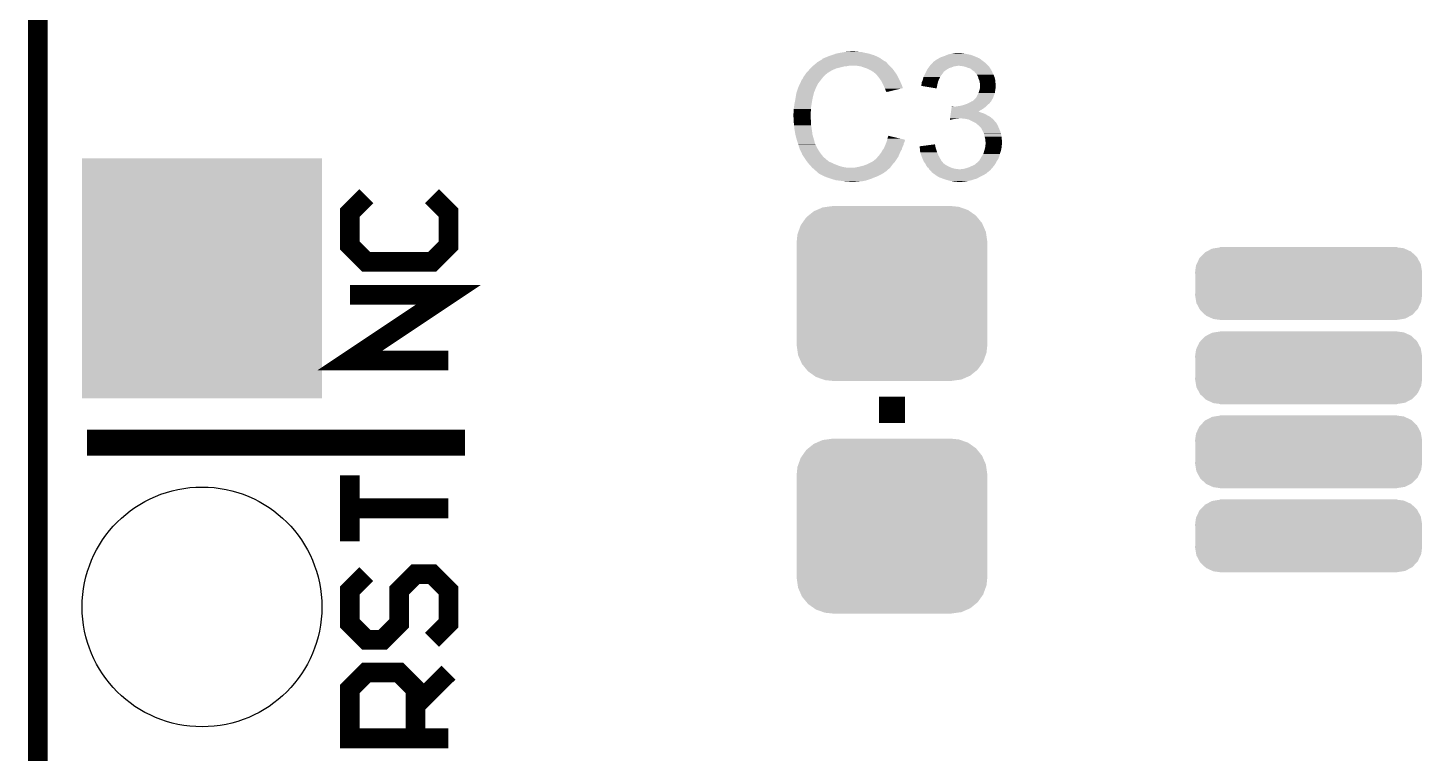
# Model space of a CAD drawing. Extents: x -1.4 to 24.2, y -3.9 to 53.4.
# Drawn here: x -1.35 to 9.43, y 14.11 to 19.72 of the extents above; entities that cross this region are included whole.
import ezdxf

# ---------------------------------------------------------------- set-up
doc = ezdxf.new("R2010")
doc.units = 0
doc.layers.get('0').update_dxf_attribs({"linetype": 'CONTINUOUS'})
for name, color, linetype in [('SPECTRAL_CLICK_V100_GKO', 9, 'CONTINUOUS'), ('SPECTRAL_CLICK_V100_GTO', 11, 'CONTINUOUS'), ('SPECTRAL_CLICK_V100_GTS', 8, 'CONTINUOUS')]:
    doc.layers.add(name, color=color, linetype=linetype)

# ---------------------------------------------------------------- blocks, each defined once
blk = doc.blocks.new('CUSTOM_63')
for points in [[(-0.836056, 0.205136), (-0.801112, 0.2417), (0.838, 0.205136), (0.799056, 0.2417)], [(-0.801112, 0.2417), (-0.789608, 0.247722), (0.799056, 0.2417), (0.792642, 0.247722)], [(-0.789608, 0.247722), (-0.745988, 0.270552), (0.792642, 0.247722), (0.7426, 0.270552)], [(-0.745988, 0.270552), (-0.726996, 0.273546), (0.7426, 0.270552), (0.736036, 0.273546)], [(-0.726996, 0.273546), (-0.68453, 0.28024), (0.736036, 0.273546), (0.68453, 0.28024)], [(-0.68453, 0.28024), (-0.68453, 0.28194), (0.68453, 0.28024), (0.68453, 0.28194)], [(-0.87757, 0.0889), (-0.870422, 0.140344), (0.87757, 0.0889), (0.868996, 0.140344)], [(-0.870422, 0.140344), (-0.865788, 0.15027), (0.868996, 0.140344), (0.86734, 0.15027)], [(-0.865788, 0.15027), (-0.844098, 0.19672), (0.86734, 0.15027), (0.842502, 0.19672)], [(-0.844098, 0.19672), (-0.836056, 0.205136), (0.842502, 0.19672), (0.838, 0.205136)], [(-0.8763, 0.066874), (-0.87757, 0.0889), (0.8763, 0.066874), (0.87757, 0.0889)], [(-0.8763, 0.066866), (-0.8763, 0.066874), (0.8763, 0.066866), (0.8763, 0.066874)], [(-0.8763, -0.066866), (-0.8763, 0.066866), (0.8763, -0.066866), (0.8763, 0.066866)], [(-0.87757, -0.0889), (-0.8763, -0.066866), (0.87757, -0.0889), (0.8763, -0.066866)], [(-0.868992, -0.140344), (-0.87757, -0.0889), (0.87042, -0.140344), (0.87757, -0.0889)], [(-0.867338, -0.15027), (-0.868992, -0.140344), (0.865784, -0.15027), (0.87042, -0.140344)], [(-0.8425, -0.196718), (-0.867338, -0.15027), (0.844096, -0.196718), (0.865784, -0.15027)], [(-0.838, -0.205136), (-0.8425, -0.196718), (0.83605, -0.205136), (0.844096, -0.196718)], [(-0.799054, -0.2417), (-0.838, -0.205136), (0.801112, -0.2417), (0.83605, -0.205136)], [(-0.79264, -0.247722), (-0.799054, -0.2417), (0.789606, -0.247722), (0.801112, -0.2417)], [(-0.742592, -0.270552), (-0.79264, -0.247722), (0.745988, -0.270552), (0.789606, -0.247722)], [(-0.736034, -0.273544), (-0.742592, -0.270552), (0.727006, -0.273544), (0.745988, -0.270552)], [(-0.68453, -0.28024), (-0.736034, -0.273544), (0.68453, -0.28024), (0.727006, -0.273544)], [(-0.68453, -0.28194), (-0.68453, -0.28024), (0.68453, -0.28194), (0.68453, -0.28024)]]:
    blk.add_solid(points)
blk = doc.blocks.new('CUSTOM_65')
for points in [[(-0.583128, 0.644948), (-0.536078, 0.665316), (0.587958, 0.644948), (0.530324, 0.665316)], [(-0.536078, 0.665316), (-0.503594, 0.669768), (0.530324, 0.665316), (0.517726, 0.669768)], [(-0.503594, 0.669768), (-0.46228, 0.67543), (0.517726, 0.669768), (0.46228, 0.67543)], [(-0.46228, 0.67543), (-0.46228, 0.67691), (0.46228, 0.67543), (0.46228, 0.67691)], [(-0.705438, 0.5281), (-0.693772, 0.544528), (0.703344, 0.5281), (0.696126, 0.544528)], [(-0.693772, 0.544528), (-0.66231, 0.588832), (0.696126, 0.544528), (0.659832, 0.588832)], [(-0.66231, 0.588832), (-0.645876, 0.602148), (0.659832, 0.588832), (0.648922, 0.602148)], [(-0.645876, 0.602148), (-0.604434, 0.635724), (0.648922, 0.602148), (0.601098, 0.635724)], [(-0.604434, 0.635724), (-0.583128, 0.644948), (0.601098, 0.635724), (0.587958, 0.644948)], [(-0.7366, 0.40259), (-0.730638, 0.458004), (0.7366, 0.40259), (0.728702, 0.458004)], [(-0.730638, 0.458004), (-0.72405, 0.476332), (0.728702, 0.458004), (0.726088, 0.476332)], [(-0.72405, 0.476332), (-0.705438, 0.5281), (0.726088, 0.476332), (0.703344, 0.5281)], [(-0.7366, 0.40132), (-0.7366, 0.40259), (0.7366, 0.40132), (0.7366, 0.40259)], [(-0.7366, -0.40132), (-0.7366, 0.40132), (0.7366, -0.40132), (0.7366, 0.40132)], [(-0.7366, -0.40259), (-0.7366, -0.40132), (0.7366, -0.40259), (0.7366, -0.40132)], [(-0.7287, -0.458004), (-0.7366, -0.40259), (0.730638, -0.458004), (0.7366, -0.40259)], [(-0.726088, -0.476332), (-0.7287, -0.458004), (0.724048, -0.476332), (0.730638, -0.458004)], [(-0.703342, -0.5281), (-0.726088, -0.476332), (0.705438, -0.5281), (0.724048, -0.476332)], [(-0.696126, -0.544528), (-0.703342, -0.5281), (0.69377, -0.544528), (0.705438, -0.5281)], [(-0.65983, -0.588832), (-0.696126, -0.544528), (0.66231, -0.588832), (0.69377, -0.544528)], [(-0.648922, -0.602148), (-0.65983, -0.588832), (0.645874, -0.602148), (0.66231, -0.588832)], [(-0.601096, -0.635724), (-0.648922, -0.602148), (0.604434, -0.635724), (0.645874, -0.602148)], [(-0.587958, -0.644948), (-0.601096, -0.635724), (0.583126, -0.644948), (0.604434, -0.635724)], [(-0.530322, -0.665316), (-0.587958, -0.644948), (0.536078, -0.665316), (0.583126, -0.644948)], [(-0.517726, -0.669768), (-0.530322, -0.665316), (0.503592, -0.669768), (0.536078, -0.665316)], [(-0.46228, -0.67543), (-0.517726, -0.669768), (0.46228, -0.67543), (0.503592, -0.669768)], [(-0.46228, -0.67691), (-0.46228, -0.67543), (0.46228, -0.67691), (0.46228, -0.67543)]]:
    blk.add_solid(points)
blk = doc.blocks.new('ROUND_24')
blk.add_circle((0, 0), 0.927)
blk = doc.blocks.new('SQUARE_30')
blk.add_solid([(0.9271, 0.9271), (0.9271, -0.9271), (-0.9271, 0.9271), (-0.9271, -0.9271)])

msp = doc.modelspace()

# ---------------------------------------------------------------- linework, layer by layer
at = {"layer": 'SPECTRAL_CLICK_V100_GKO', "const_width": 0.1524}
msp.add_lwpolyline([(-1.27, -3.81), (-1.27, 39.32682)], dxfattribs=at)
at = {"layer": 'SPECTRAL_CLICK_V100_GTO'}
for points, const_width in [([(1.27, 18.415), (1.143, 18.288), (1.143, 18.034), (1.27, 17.907), (1.778, 17.907), (1.905, 18.034), (1.905, 18.288), (1.778, 18.415)], 0.1524), ([(1.905, 17.145), (1.143, 17.145), (1.905, 17.653), (1.143, 17.653)], 0.1524), ([(5.334, 16.6624), (5.334, 16.8656)], 0.2032), ([(-0.889, 16.51), (2.032, 16.51)], 0.2032), ([(1.143, 15.748), (1.143, 16.256), (1.143, 16.002), (1.905, 16.002)], 0.1524), ([(1.27, 15.494), (1.143, 15.367), (1.143, 15.113), (1.27, 14.986), (1.397, 14.986), (1.524, 15.113), (1.524, 15.367), (1.651, 15.494), (1.778, 15.494), (1.905, 15.367), (1.905, 15.113), (1.778, 14.986)], 0.1524), ([(1.905, 14.224), (1.143, 14.224), (1.143, 14.605), (1.27, 14.732), (1.524, 14.732), (1.651, 14.605), (1.651, 14.224)], 0.1524), ([(1.651, 14.478), (1.905, 14.732)], 0.1524)]:
    msp.add_lwpolyline(points, dxfattribs=dict(at, const_width=const_width))
for points in [[(4.8641, 19.50466), (4.881882, 19.50974), (5.19684, 19.50466), (5.180586, 19.50974)], [(4.881882, 19.50974), (4.899662, 19.51736), (5.180586, 19.50974), (5.156202, 19.51736)], [(4.899662, 19.51736), (4.9403, 19.52498), (5.156202, 19.51736), (5.118098, 19.52498)], [(4.9403, 19.52498), (4.97078, 19.53006), (5.118098, 19.52498), (5.100324, 19.53006)], [(4.97078, 19.53006), (4.98602, 19.5326), (5.082542, 19.53006), (5.067302, 19.5326)], [(4.98602, 19.5326), (5.031738, 19.53514), (5.054602, 19.5326), (5.044442, 19.53514)], [(5.758682, 19.507198), (5.770882, 19.51228), (5.946142, 19.507198), (5.92074, 19.51228)], [(5.770882, 19.51228), (5.79628, 19.51736), (5.92074, 19.51228), (5.897878, 19.51736)], [(5.79628, 19.51736), (5.80898, 19.5199), (5.897878, 19.51736), (5.8801, 19.5199)], [(5.80898, 19.5199), (5.829302, 19.52244), (5.8801, 19.5199), (5.864862, 19.52244)], [(4.69646, 19.39544), (4.70408, 19.40306), (4.88569, 19.39544), (4.902198, 19.40306)], [(4.70408, 19.40306), (4.71932, 19.4183), (4.902198, 19.40306), (4.96316, 19.4183)], [(4.71932, 19.4183), (4.72186, 19.42084), (4.96316, 19.4183), (4.988562, 19.42084)], [(4.72186, 19.42084), (4.7244, 19.42338), (4.988562, 19.42084), (5.001258, 19.42338)], [(4.7244, 19.42338), (4.742408, 19.438618), (5.31622, 19.42338), (5.300982, 19.438618)], [(4.742408, 19.438618), (4.751416, 19.44624), (5.300982, 19.438618), (5.2959, 19.44624)], [(4.751416, 19.44624), (4.757422, 19.451322), (5.2959, 19.44624), (5.290818, 19.451322)], [(4.757422, 19.451322), (4.761646, 19.453858), (5.290818, 19.451322), (5.28828, 19.453858)], [(4.761646, 19.453858), (4.765876, 19.456398), (5.28828, 19.453858), (5.283204, 19.456398)], [(4.765876, 19.456398), (4.770102, 19.458934), (5.283204, 19.456398), (5.280666, 19.458934)], [(4.770102, 19.458934), (4.770112, 19.45894), (5.280666, 19.458934), (5.278124, 19.45894)], [(4.770112, 19.45894), (4.791268, 19.47164), (5.278124, 19.45894), (5.2578, 19.47164)], [(4.791268, 19.47164), (4.79552, 19.474192), (5.2578, 19.47164), (5.254228, 19.474192)], [(4.79552, 19.474192), (4.795534, 19.476726), (5.254228, 19.474192), (5.25068, 19.476726)], [(4.795534, 19.476726), (4.805682, 19.4818), (5.25068, 19.476726), (5.243574, 19.4818)], [(4.805682, 19.4818), (4.813294, 19.484338), (5.243574, 19.4818), (5.24002, 19.484338)], [(4.813294, 19.484338), (4.8133, 19.48434), (5.24002, 19.484338), (5.240018, 19.48434)], [(4.8133, 19.48434), (4.82346, 19.48942), (5.240018, 19.48434), (5.22986, 19.48942)], [(4.82346, 19.48942), (4.836158, 19.4945), (5.22986, 19.48942), (5.2197, 19.4945)], [(4.836158, 19.4945), (4.848858, 19.49958), (5.2197, 19.4945), (5.20827, 19.49958)], [(4.848858, 19.49958), (4.8641, 19.50466), (5.20827, 19.49958), (5.19684, 19.50466)], [(5.095238, 19.4183), (5.064758, 19.42338), (5.3213, 19.4183), (5.31622, 19.42338)], [(5.12318, 19.40814), (5.095238, 19.4183), (5.33146, 19.40814), (5.3213, 19.4183)], [(5.130806, 19.405598), (5.12318, 19.40814), (5.334002, 19.405598), (5.33146, 19.40814)], [(5.146038, 19.40052), (5.130806, 19.405598), (5.338066, 19.40052), (5.334002, 19.405598)], [(5.608322, 19.39798), (5.614034, 19.405598), (5.763768, 19.39798), (5.775958, 19.405598)], [(5.614034, 19.405598), (5.617844, 19.410678), (5.775958, 19.405598), (5.79374, 19.410678)], [(5.617844, 19.410678), (5.623558, 19.418298), (5.79374, 19.410678), (5.811518, 19.418298)], [(5.623558, 19.418298), (5.625464, 19.42084), (5.811518, 19.418298), (5.8293, 19.42084)], [(5.625464, 19.42084), (5.62737, 19.42338), (5.8293, 19.42084), (5.841998, 19.42338)], [(5.62737, 19.42338), (5.63118, 19.42846), (6.07822, 19.42338), (6.07314, 19.42846)], [(5.63118, 19.42846), (5.649654, 19.448778), (6.07314, 19.42846), (6.052822, 19.448778)], [(5.649654, 19.448778), (5.656586, 19.4564), (6.052822, 19.448778), (6.042152, 19.4564)], [(5.656586, 19.4564), (5.659126, 19.456406), (6.042152, 19.4564), (6.042144, 19.456406)], [(5.659126, 19.456406), (5.661664, 19.458942), (6.042144, 19.456406), (6.038594, 19.458942)], [(5.661664, 19.458942), (5.666736, 19.46148), (6.038594, 19.458942), (6.03504, 19.46148)], [(5.666736, 19.46148), (5.66674, 19.461482), (6.03504, 19.46148), (6.035038, 19.461482)], [(5.66674, 19.461482), (5.67182, 19.46656), (6.035038, 19.461482), (6.02869, 19.46656)], [(5.67182, 19.46656), (5.679442, 19.47164), (6.02869, 19.46656), (6.02234, 19.47164)], [(5.679442, 19.47164), (5.689602, 19.476722), (6.02234, 19.47164), (6.015988, 19.476722)], [(5.689602, 19.476722), (5.697214, 19.481798), (6.015988, 19.476722), (6.009642, 19.481798)], [(5.697214, 19.481798), (5.697218, 19.4818), (6.009642, 19.481798), (6.009636, 19.4818)], [(5.697218, 19.4818), (5.701444, 19.484336), (6.009636, 19.4818), (5.999498, 19.484336)], [(5.701444, 19.484336), (5.705648, 19.486858), (5.999498, 19.484336), (5.99948, 19.486858)], [(5.705648, 19.486858), (5.705686, 19.48688), (5.99948, 19.486858), (5.996944, 19.48688)], [(5.705686, 19.48688), (5.70992, 19.48942), (5.996944, 19.48688), (5.990594, 19.48942)], [(5.70992, 19.48942), (5.740398, 19.49958), (5.990594, 19.48942), (5.96519, 19.49958)], [(5.740398, 19.49958), (5.758682, 19.507198), (5.96519, 19.49958), (5.946142, 19.507198)], [(5.877558, 19.42084), (5.854698, 19.42338), (6.08076, 19.42084), (6.07822, 19.42338)], [(5.900418, 19.41576), (5.877558, 19.42084), (6.08584, 19.41576), (6.08076, 19.42084)], [(5.92074, 19.40814), (5.900418, 19.41576), (6.09092, 19.40814), (6.08584, 19.41576)], [(5.938518, 19.403062), (5.92074, 19.40814), (6.094304, 19.403062), (6.09092, 19.40814)], [(5.95122, 19.3929), (5.938518, 19.403062), (6.101078, 19.3929), (6.094304, 19.403062)], [(4.623246, 19.286218), (4.63042, 19.301464), (4.7625, 19.286218), (4.774358, 19.301464)], [(4.63042, 19.301464), (4.630426, 19.304006), (4.774358, 19.301464), (4.776334, 19.304006)], [(4.630426, 19.304006), (4.63296, 19.306544), (4.776334, 19.304006), (4.778308, 19.306544)], [(4.63296, 19.306544), (4.635504, 19.314162), (4.778308, 19.306544), (4.784234, 19.314162)], [(4.635504, 19.314162), (4.640582, 19.319244), (4.784234, 19.314162), (4.788186, 19.319244)], [(4.640582, 19.319244), (4.64566, 19.329398), (4.788186, 19.319244), (4.796084, 19.329398)], [(4.64566, 19.329398), (4.647182, 19.331938), (4.796084, 19.329398), (4.79806, 19.331938)], [(4.647182, 19.331938), (4.653278, 19.3421), (4.79806, 19.331938), (4.808222, 19.3421)], [(4.653278, 19.3421), (4.665724, 19.359878), (4.808222, 19.3421), (4.826, 19.359878)], [(4.665724, 19.359878), (4.67106, 19.3675), (4.826, 19.359878), (4.836158, 19.3675)], [(4.67106, 19.3675), (4.671062, 19.367502), (4.836158, 19.3675), (4.83616, 19.367502)], [(4.671062, 19.367502), (4.673366, 19.370038), (4.83616, 19.367502), (4.838698, 19.370038)], [(4.673366, 19.370038), (4.689532, 19.38782), (4.838698, 19.370038), (4.869182, 19.38782)], [(4.689532, 19.38782), (4.69646, 19.39544), (4.869182, 19.38782), (4.88569, 19.39544)], [(5.16128, 19.3929), (5.146038, 19.40052), (5.34416, 19.3929), (5.338066, 19.40052)], [(5.16636, 19.39036), (5.16128, 19.3929), (5.345976, 19.39036), (5.34416, 19.3929)], [(5.179062, 19.38274), (5.16636, 19.39036), (5.351418, 19.38274), (5.345976, 19.39036)], [(5.189216, 19.377662), (5.179062, 19.38274), (5.355046, 19.377662), (5.351418, 19.38274)], [(5.19176, 19.37512), (5.189216, 19.377662), (5.356862, 19.37512), (5.355046, 19.377662)], [(5.211764, 19.35734), (5.19176, 19.37512), (5.369562, 19.35734), (5.356862, 19.37512)], [(5.21462, 19.3548), (5.211764, 19.35734), (5.371014, 19.3548), (5.369562, 19.35734)], [(5.226812, 19.33956), (5.21462, 19.3548), (5.37972, 19.33956), (5.371014, 19.3548)], [(5.23494, 19.3294), (5.226812, 19.33956), (5.3848, 19.3294), (5.37972, 19.33956)], [(5.242052, 19.31924), (5.23494, 19.3294), (5.38988, 19.31924), (5.3848, 19.3294)], [(5.252718, 19.304), (5.242052, 19.31924), (5.396654, 19.304), (5.38988, 19.31924)], [(5.25653, 19.29638), (5.252718, 19.304), (5.40004, 19.29638), (5.396654, 19.304)], [(5.26542, 19.2786), (5.25653, 19.29638), (5.408932, 19.2786), (5.40004, 19.29638)], [(5.5626, 19.288762), (5.56514, 19.298922), (5.68729, 19.288762), (5.69006, 19.298922)], [(5.56514, 19.298922), (5.56895, 19.30654), (5.69006, 19.298922), (5.692138, 19.30654)], [(5.56895, 19.30654), (5.570222, 19.309082), (5.692138, 19.30654), (5.693268, 19.309082)], [(5.570222, 19.309082), (5.57576, 19.329398), (5.693268, 19.309082), (5.7023, 19.329398)], [(5.57576, 19.329398), (5.57784, 19.33702), (5.7023, 19.329398), (5.706654, 19.33702)], [(5.57784, 19.33702), (5.582918, 19.347178), (5.706654, 19.33702), (5.712458, 19.347178)], [(5.582918, 19.347178), (5.58927, 19.35988), (5.712458, 19.347178), (5.72262, 19.35988)], [(5.58927, 19.35988), (5.59435, 19.37004), (5.72262, 19.35988), (5.73024, 19.37004)], [(5.59435, 19.37004), (5.59816, 19.37766), (5.73024, 19.37004), (5.73532, 19.37766)], [(5.59816, 19.37766), (5.59943, 19.380198), (5.73532, 19.37766), (5.737858, 19.380198)], [(5.59943, 19.380198), (5.60578, 19.3929), (5.737858, 19.380198), (5.755642, 19.3929)], [(5.60578, 19.3929), (5.608322, 19.39798), (5.755642, 19.3929), (5.763768, 19.39798)], [(5.951226, 19.392896), (5.95122, 19.3929), (6.10108, 19.392896), (6.101078, 19.3929)], [(5.954614, 19.390354), (5.951226, 19.392896), (6.101084, 19.390354), (6.10108, 19.392896)], [(5.961378, 19.38528), (5.954614, 19.390354), (6.104468, 19.38528), (6.101084, 19.390354)], [(5.96392, 19.38274), (5.961378, 19.38528), (6.10616, 19.38274), (6.104468, 19.38528)], [(5.966454, 19.380206), (5.96392, 19.38274), (6.107174, 19.380206), (6.10616, 19.38274)], [(5.968992, 19.3802), (5.966454, 19.380206), (6.107176, 19.3802), (6.107174, 19.380206)], [(5.977706, 19.37004), (5.968992, 19.3802), (6.11124, 19.37004), (6.107176, 19.3802)], [(5.98424, 19.36242), (5.977706, 19.37004), (6.11505, 19.36242), (6.11124, 19.37004)], [(5.989684, 19.3548), (5.98424, 19.36242), (6.11886, 19.3548), (6.11505, 19.36242)], [(5.996938, 19.344644), (5.989684, 19.3548), (6.123214, 19.344644), (6.11886, 19.3548)], [(5.999118, 19.337018), (5.996938, 19.344644), (6.12648, 19.337018), (6.123214, 19.344644)], [(6.002018, 19.32686), (5.999118, 19.337018), (6.12902, 19.32686), (6.12648, 19.337018)], [(6.006374, 19.316698), (6.002018, 19.32686), (6.13156, 19.316698), (6.12902, 19.32686)], [(6.009638, 19.309082), (6.006374, 19.316698), (6.132322, 19.309082), (6.13156, 19.316698)], [(6.01218, 19.29384), (6.009638, 19.309082), (6.133846, 19.29384), (6.132322, 19.309082)], [(6.01269, 19.2913), (6.01218, 19.29384), (6.1341, 19.2913), (6.133846, 19.29384)], [(4.58724, 19.16684), (4.59105, 19.1897), (4.71932, 19.16684), (4.7244, 19.1897)], [(4.59105, 19.1897), (4.594436, 19.210018), (4.7244, 19.1897), (4.729478, 19.210018)], [(4.594436, 19.210018), (4.594862, 19.212562), (4.729478, 19.210018), (4.73075, 19.212562)], [(4.594862, 19.212562), (4.595706, 19.215096), (4.73075, 19.212562), (4.732018, 19.215096)], [(4.595706, 19.215096), (4.597398, 19.220174), (4.732018, 19.215096), (4.73202, 19.220174)], [(4.597398, 19.220174), (4.598244, 19.222714), (4.73202, 19.220174), (4.734554, 19.222714)], [(4.598244, 19.222714), (4.599092, 19.225256), (4.734554, 19.222714), (4.73456, 19.225256)], [(4.599092, 19.225256), (4.609252, 19.25574), (4.73456, 19.225256), (4.74726, 19.25574)], [(4.609252, 19.25574), (4.6101, 19.25828), (4.74726, 19.25574), (4.74853, 19.25828)], [(4.6101, 19.25828), (4.623246, 19.286218), (4.74853, 19.25828), (4.7625, 19.286218)], [(5.26655, 19.276058), (5.26542, 19.2786), (5.410202, 19.276058), (5.408932, 19.2786)], [(5.27558, 19.25574), (5.26655, 19.276058), (5.416276, 19.25574), (5.410202, 19.276058)], [(5.278124, 19.250654), (5.27558, 19.25574), (5.417796, 19.250654), (5.416276, 19.25574)], [(5.28066, 19.24558), (5.278124, 19.250654), (5.396634, 19.24558), (5.417796, 19.250654)], [(5.28574, 19.230344), (5.28066, 19.24558), (5.333092, 19.230344), (5.396634, 19.24558)], [(5.290814, 19.225266), (5.28574, 19.230344), (5.311914, 19.225266), (5.333092, 19.230344)], [(5.29082, 19.220208), (5.290814, 19.225266), (5.29082, 19.220208), (5.311914, 19.225266)], [(5.56006, 19.268458), (5.560062, 19.276064), (5.682822, 19.268458), (5.684094, 19.276064)], [(5.679418, 19.248124), (5.56006, 19.268458), (5.679418, 19.248124), (5.682822, 19.268458)], [(5.560062, 19.276064), (5.561328, 19.2786), (5.684094, 19.276064), (5.68452, 19.2786)], [(5.561328, 19.2786), (5.5626, 19.281144), (5.68452, 19.2786), (5.685212, 19.281144)], [(5.5626, 19.281144), (5.5626, 19.288762), (5.685212, 19.281144), (5.68729, 19.288762)], [(5.984242, 19.177004), (6.002016, 19.212556), (6.115684, 19.177004), (6.129018, 19.212556)], [(6.002016, 19.212556), (6.00456, 19.217642), (6.129018, 19.212556), (6.129744, 19.217642)], [(6.00456, 19.217642), (6.008792, 19.23034), (6.129744, 19.217642), (6.13156, 19.23034)], [(6.008792, 19.23034), (6.01218, 19.2405), (6.13156, 19.23034), (6.133252, 19.2405)], [(6.01218, 19.2405), (6.013026, 19.24558), (6.133252, 19.2405), (6.1341, 19.24558)], [(6.01472, 19.281142), (6.01269, 19.2913), (6.13523, 19.281142), (6.1341, 19.2913)], [(6.013026, 19.24558), (6.014718, 19.255738), (6.1341, 19.24558), (6.13664, 19.255738)], [(6.014718, 19.255738), (6.01472, 19.255742), (6.13664, 19.255738), (6.13664, 19.255742)], [(6.01472, 19.268438), (6.01472, 19.281142), (6.13664, 19.268438), (6.13523, 19.281142)], [(6.01472, 19.255742), (6.01472, 19.268438), (6.13664, 19.255742), (6.13664, 19.268438)], [(4.57454, 19.09064), (4.57708, 19.108422), (4.707888, 19.09064), (4.70916, 19.108422)], [(4.57454, 19.062702), (4.57454, 19.09064), (4.705894, 19.062702), (4.707888, 19.09064)], [(4.57708, 19.108422), (4.57962, 19.1262), (4.70916, 19.108422), (4.712122, 19.1262)], [(4.57962, 19.1262), (4.582, 19.1389), (4.712122, 19.1262), (4.71424, 19.1389)], [(4.582, 19.1389), (4.58724, 19.16684), (4.71424, 19.1389), (4.71932, 19.16684)], [(5.790486, 19.07032), (5.792302, 19.083022), (6.002106, 19.07032), (6.02488, 19.083022)], [(5.792302, 19.083022), (5.794118, 19.09572), (6.02488, 19.083022), (6.045198, 19.09572)], [(5.794118, 19.09572), (5.795936, 19.10842), (6.045198, 19.09572), (6.060016, 19.10842)], [(5.795936, 19.10842), (5.796298, 19.110958), (5.808984, 19.10842), (5.803904, 19.110958)], [(5.796298, 19.110958), (5.7963, 19.11096), (5.803904, 19.110958), (5.7963, 19.11096)], [(5.826762, 19.10842), (5.842, 19.11096), (6.060016, 19.10842), (6.06298, 19.11096)], [(5.842, 19.11096), (5.859778, 19.1135), (6.06298, 19.11096), (6.06552, 19.1135)], [(5.859778, 19.1135), (5.88264, 19.118582), (6.06552, 19.1135), (6.070602, 19.118582)], [(5.88264, 19.118582), (5.897876, 19.12366), (6.070602, 19.118582), (6.07568, 19.12366)], [(5.897876, 19.12366), (5.905498, 19.1262), (6.07568, 19.12366), (6.078854, 19.1262)], [(5.905498, 19.1262), (5.922638, 19.133818), (6.078854, 19.1262), (6.088378, 19.133818)], [(5.922638, 19.133818), (5.92836, 19.13636), (6.088378, 19.133818), (6.090284, 19.13636)], [(5.92836, 19.13636), (5.942074, 19.143978), (6.090284, 19.13636), (6.096, 19.143978)], [(5.942074, 19.143978), (5.951214, 19.149054), (6.096, 19.143978), (6.101074, 19.149054)], [(5.951214, 19.149054), (5.951226, 19.14906), (6.101074, 19.149054), (6.101074, 19.14906)], [(5.951226, 19.14906), (5.953766, 19.149064), (6.101074, 19.14906), (6.101074, 19.149064)], [(5.953766, 19.149064), (5.957562, 19.151596), (6.101074, 19.149064), (6.10108, 19.151596)], [(5.957562, 19.151596), (5.961382, 19.154142), (6.10108, 19.151596), (6.10267, 19.154142)], [(5.961382, 19.154142), (5.979156, 19.171918), (6.10267, 19.154142), (6.113778, 19.171918)], [(5.979156, 19.171918), (5.984242, 19.177004), (6.113778, 19.171918), (6.115684, 19.177004)], [(4.572, 19.052542), (4.57454, 19.062702), (4.705168, 19.052542), (4.705894, 19.062702)], [(4.572, 19.037302), (4.572, 19.052542), (4.70408, 19.037302), (4.705168, 19.052542)], [(4.572, 19.0373), (4.572, 19.037302), (4.704082, 19.0373), (4.70408, 19.037302)], [(4.573144, 19.014438), (4.572, 19.0373), (4.704082, 19.014438), (4.704082, 19.0373)], [(4.573526, 19.006816), (4.573144, 19.014438), (4.70662, 19.006816), (4.704082, 19.014438)], [(4.57454, 18.9865), (4.573526, 19.006816), (4.70662, 18.9865), (4.70662, 19.006816)], [(4.575304, 18.978878), (4.57454, 18.9865), (4.70662, 18.978878), (4.70662, 18.9865)], [(4.576826, 18.96364), (4.575304, 18.978878), (4.70916, 18.96364), (4.70662, 18.978878)], [(5.781044, 19.004312), (5.781766, 19.00936), (5.781044, 19.004312), (5.798818, 19.00936)], [(5.781766, 19.00936), (5.782128, 19.0119), (5.798818, 19.00936), (5.8166, 19.0119)], [(5.782128, 19.0119), (5.782492, 19.01444), (5.8166, 19.0119), (5.831838, 19.01444)], [(5.782492, 19.01444), (5.782856, 19.01698), (5.844538, 19.01444), (5.854698, 19.01698)], [(5.782856, 19.01698), (5.784308, 19.02714), (6.107612, 19.01698), (6.096, 19.02714)], [(5.784308, 19.02714), (5.787942, 19.05254), (6.096, 19.02714), (6.050282, 19.05254)], [(5.787942, 19.05254), (5.789032, 19.06016), (6.050282, 19.05254), (6.02996, 19.06016)], [(5.789032, 19.06016), (5.789758, 19.06524), (6.02996, 19.06016), (6.014722, 19.06524)], [(5.789758, 19.06524), (5.790486, 19.070318), (6.014722, 19.06524), (6.004564, 19.070318)], [(5.790486, 19.070318), (5.790486, 19.07032), (6.004564, 19.070318), (6.002106, 19.07032)], [(5.895342, 19.01444), (5.864862, 19.01698), (6.110516, 19.01444), (6.107612, 19.01698)], [(5.923278, 19.00936), (5.895342, 19.01444), (6.11632, 19.00936), (6.110516, 19.01444)], [(5.94614, 18.9992), (5.923278, 19.00936), (6.125352, 18.9992), (6.11632, 19.00936)], [(5.97154, 18.9865), (5.94614, 18.9992), (6.13664, 18.9865), (6.125352, 18.9992)], [(5.97662, 18.98396), (5.97154, 18.9865), (6.13918, 18.98396), (6.13664, 18.9865)], [(5.981696, 18.981422), (5.97662, 18.98396), (6.140872, 18.981422), (6.13918, 18.98396)], [(5.986782, 18.976338), (5.981696, 18.981422), (6.14426, 18.976338), (6.140872, 18.981422)], [(5.991858, 18.971262), (5.986782, 18.976338), (6.1468, 18.971262), (6.14426, 18.976338)], [(5.99948, 18.96618), (5.991858, 18.971262), (6.14934, 18.96618), (6.1468, 18.971262)], [(4.57962, 18.935698), (4.576826, 18.96364), (4.71346, 18.935698), (4.70916, 18.96364)], [(4.580518, 18.93062), (4.57962, 18.935698), (4.71424, 18.93062), (4.71346, 18.935698)], [(4.58724, 18.89252), (4.580518, 18.93062), (4.71932, 18.89252), (4.71424, 18.93062)], [(4.587242, 18.892518), (4.58724, 18.89252), (4.71932, 18.892518), (4.71932, 18.89252)], [(4.59232, 18.8722), (4.587242, 18.892518), (4.725126, 18.8722), (4.71932, 18.892518)], [(4.596676, 18.85696), (4.59232, 18.8722), (4.72948, 18.85696), (4.725126, 18.8722)], [(5.29844, 18.859498), (5.30608, 18.882356), (5.403168, 18.859498), (5.30608, 18.882356)], [(6.00456, 18.9611), (5.99948, 18.96618), (6.15188, 18.9611), (6.14934, 18.96618)], [(6.022338, 18.94332), (6.00456, 18.9611), (6.1595, 18.94332), (6.15188, 18.9611)], [(6.03504, 18.92046), (6.022338, 18.94332), (6.169662, 18.92046), (6.1595, 18.94332)], [(6.045198, 18.897602), (6.03504, 18.92046), (6.176518, 18.897602), (6.169662, 18.92046)], [(6.045764, 18.89506), (6.045198, 18.897602), (6.17728, 18.89506), (6.176518, 18.897602)], [(6.05028, 18.874738), (6.045764, 18.89506), (6.180668, 18.874738), (6.17728, 18.89506)], [(6.053184, 18.864582), (6.05028, 18.874738), (6.18236, 18.864582), (6.180668, 18.874738)], [(6.05536, 18.856964), (6.053184, 18.864582), (6.182906, 18.856964), (6.18236, 18.864582)], [(4.60248, 18.83664), (4.596676, 18.85696), (4.734902, 18.83664), (4.72948, 18.85696)], [(4.608408, 18.818858), (4.60248, 18.83664), (4.739644, 18.818858), (4.734902, 18.83664)], [(4.609256, 18.816316), (4.608408, 18.818858), (4.742182, 18.816316), (4.739644, 18.818858)], [(4.610948, 18.811238), (4.609256, 18.816316), (4.74472, 18.811238), (4.742182, 18.816316)], [(4.61264, 18.806158), (4.610948, 18.811238), (4.746414, 18.806158), (4.74472, 18.811238)], [(4.613276, 18.80362), (4.61264, 18.806158), (4.74726, 18.80362), (4.746414, 18.806158)], [(4.615182, 18.796), (4.613276, 18.80362), (4.751072, 18.796), (4.74726, 18.80362)], [(4.617722, 18.788382), (4.615182, 18.796), (4.75488, 18.788382), (4.751072, 18.796)], [(4.62026, 18.780762), (4.617722, 18.788382), (4.759644, 18.780762), (4.75488, 18.788382)], [(4.6228, 18.77568), (4.62026, 18.780762), (4.762818, 18.77568), (4.759644, 18.780762)], [(4.626386, 18.76806), (4.6228, 18.77568), (4.76758, 18.76806), (4.762818, 18.77568)], [(4.637144, 18.7452), (4.626386, 18.76806), (4.78282, 18.7452), (4.76758, 18.76806)], [(5.24256, 18.74266), (5.252722, 18.755362), (5.39226, 18.74266), (5.397818, 18.755362)], [(5.252722, 18.755362), (5.25526, 18.76044), (5.397818, 18.755362), (5.40004, 18.76044)], [(5.25526, 18.76044), (5.26034, 18.7706), (5.40004, 18.76044), (5.405846, 18.7706)], [(5.26034, 18.7706), (5.266432, 18.778218), (5.405846, 18.7706), (5.4102, 18.778218)], [(5.266432, 18.778218), (5.2705, 18.783302), (5.4102, 18.778218), (5.41165, 18.783302)], [(5.2705, 18.783302), (5.27594, 18.795998), (5.41165, 18.783302), (5.415278, 18.795998)], [(5.27594, 18.795998), (5.282472, 18.811238), (5.415278, 18.795998), (5.422898, 18.811238)], [(5.282472, 18.811238), (5.28574, 18.81886), (5.422898, 18.811238), (5.424422, 18.81886)], [(5.28574, 18.81886), (5.287644, 18.823938), (5.424422, 18.81886), (5.42544, 18.823938)], [(5.287644, 18.823938), (5.291452, 18.834098), (5.42544, 18.823938), (5.43052, 18.834098)], [(5.291452, 18.834098), (5.29336, 18.839182), (5.43052, 18.834098), (5.431788, 18.839182)], [(5.29336, 18.839182), (5.294628, 18.844258), (5.431788, 18.839182), (5.433058, 18.844258)], [(5.294628, 18.844258), (5.295898, 18.849336), (5.433058, 18.844258), (5.435598, 18.849336)], [(5.295898, 18.849336), (5.29653, 18.851862), (5.435598, 18.849336), (5.4356, 18.851862)], [(5.29653, 18.851862), (5.29844, 18.859498), (5.4356, 18.851862), (5.403168, 18.859498)], [(5.54738, 18.80108), (5.587198, 18.806156), (5.669282, 18.80108), (5.66928, 18.806156)], [(5.547662, 18.798538), (5.54738, 18.80108), (5.669282, 18.798538), (5.669282, 18.80108)], [(5.548506, 18.79092), (5.547662, 18.798538), (5.671818, 18.79092), (5.669282, 18.798538)], [(5.54963, 18.780762), (5.548506, 18.79092), (5.67436, 18.780762), (5.671818, 18.79092)], [(5.55216, 18.7579), (5.54963, 18.780762), (5.68198, 18.7579), (5.67436, 18.780762)], [(5.55244, 18.755362), (5.55216, 18.7579), (5.682996, 18.755362), (5.68198, 18.7579)], [(5.560062, 18.732498), (5.55244, 18.755362), (5.69214, 18.732498), (5.682996, 18.755362)], [(5.587198, 18.806156), (5.627046, 18.811236), (5.66928, 18.806156), (5.666742, 18.811236)], [(5.627046, 18.811236), (5.66674, 18.816296), (5.666742, 18.811236), (5.66674, 18.816296)], [(6.040122, 18.74266), (6.04393, 18.75536), (6.16857, 18.74266), (6.1722, 18.75536)], [(6.04393, 18.75536), (6.04774, 18.76806), (6.1722, 18.75536), (6.17643, 18.76806)], [(6.04774, 18.76806), (6.048432, 18.7706), (6.17643, 18.76806), (6.177278, 18.7706)], [(6.048432, 18.7706), (6.055358, 18.795998), (6.177278, 18.7706), (6.18236, 18.795998)], [(6.055358, 18.795998), (6.05536, 18.796002), (6.18236, 18.795998), (6.18236, 18.796002)], [(6.05536, 18.841724), (6.05536, 18.856964), (6.183994, 18.841724), (6.182906, 18.856964)], [(6.057898, 18.834102), (6.05536, 18.841724), (6.184538, 18.834102), (6.183994, 18.841724)], [(6.05536, 18.796002), (6.056416, 18.808696), (6.18236, 18.796002), (6.18236, 18.808696)], [(6.056416, 18.808696), (6.057052, 18.816318), (6.18236, 18.808696), (6.184898, 18.816318)], [(6.057052, 18.816318), (6.0579, 18.826478), (6.184898, 18.816318), (6.184898, 18.826478)], [(6.0579, 18.829022), (6.057898, 18.834102), (6.1849, 18.829022), (6.184538, 18.834102)], [(6.0579, 18.826478), (6.0579, 18.829022), (6.184898, 18.826478), (6.1849, 18.829022)], [(4.64312, 18.7325), (4.637144, 18.7452), (4.79298, 18.7325), (4.78282, 18.7452)], [(4.651588, 18.7198), (4.64312, 18.7325), (4.80314, 18.7198), (4.79298, 18.7325)], [(4.665132, 18.699482), (4.651588, 18.7198), (4.825998, 18.699482), (4.80314, 18.7198)], [(4.66852, 18.6944), (4.665132, 18.699482), (4.832352, 18.6944), (4.825998, 18.699482)], [(4.680244, 18.67916), (4.66852, 18.6944), (4.851406, 18.67916), (4.832352, 18.6944)], [(4.680246, 18.679158), (4.680244, 18.67916), (4.856484, 18.679158), (4.851406, 18.67916)], [(4.684152, 18.67408), (4.680246, 18.679158), (4.866642, 18.67408), (4.856484, 18.679158)], [(4.686108, 18.671538), (4.684152, 18.67408), (4.874264, 18.671538), (4.866642, 18.67408)], [(4.690014, 18.66646), (4.686108, 18.671538), (4.88188, 18.66646), (4.874264, 18.671538)], [(4.69392, 18.661382), (4.690014, 18.66646), (4.895422, 18.661382), (4.88188, 18.66646)], [(4.696462, 18.65884), (4.69392, 18.661382), (4.9022, 18.65884), (4.895422, 18.661382)], [(4.70662, 18.64868), (4.696462, 18.65884), (4.927596, 18.64868), (4.9022, 18.65884)], [(4.706622, 18.648678), (4.70662, 18.64868), (4.9276, 18.648678), (4.927596, 18.64868)], [(4.712716, 18.64106), (4.706622, 18.648678), (4.95554, 18.64106), (4.9276, 18.648678)], [(5.08254, 18.6436), (5.11302, 18.651222), (5.325742, 18.6436), (5.331458, 18.651222)], [(5.11302, 18.651222), (5.14096, 18.66138), (5.331458, 18.651222), (5.339078, 18.66138)], [(5.14096, 18.66138), (5.140962, 18.661382), (5.339078, 18.66138), (5.33908, 18.661382)], [(5.140962, 18.661382), (5.171438, 18.67662), (5.33908, 18.661382), (5.352414, 18.67662)], [(5.171438, 18.67662), (5.180324, 18.681698), (5.352414, 18.67662), (5.35686, 18.681698)], [(5.180324, 18.681698), (5.189218, 18.68678), (5.35686, 18.681698), (5.360246, 18.68678)], [(5.189218, 18.68678), (5.20192, 18.69694), (5.360246, 18.68678), (5.36702, 18.69694)], [(5.20192, 18.69694), (5.209544, 18.704562), (5.36702, 18.69694), (5.3721, 18.704562)], [(5.209544, 18.704562), (5.21462, 18.707104), (5.3721, 18.704562), (5.373794, 18.707104)], [(5.21462, 18.707104), (5.2197, 18.71472), (5.373794, 18.707104), (5.378872, 18.71472)], [(5.2197, 18.71472), (5.223508, 18.719798), (5.378872, 18.71472), (5.382258, 18.719798)], [(5.223508, 18.719798), (5.227322, 18.72488), (5.382258, 18.719798), (5.38448, 18.72488)], [(5.227322, 18.72488), (5.23494, 18.732502), (5.38448, 18.72488), (5.387816, 18.732502)], [(5.23494, 18.732502), (5.24256, 18.74266), (5.387816, 18.732502), (5.39226, 18.74266)], [(5.56514, 18.71726), (5.560062, 18.732498), (5.700606, 18.71726), (5.69214, 18.732498)], [(5.578204, 18.68678), (5.56514, 18.71726), (5.71754, 18.68678), (5.700606, 18.71726)], [(5.58038, 18.681702), (5.578204, 18.68678), (5.721986, 18.681702), (5.71754, 18.68678)], [(5.59054, 18.669), (5.58038, 18.681702), (5.733106, 18.669), (5.721986, 18.681702)], [(5.59181, 18.66646), (5.59054, 18.669), (5.735328, 18.66646), (5.733106, 18.669)], [(5.591814, 18.666454), (5.59181, 18.66646), (5.737866, 18.666454), (5.735328, 18.66646)], [(5.594352, 18.661378), (5.591814, 18.666454), (5.742942, 18.661378), (5.737866, 18.666454)], [(5.59816, 18.65376), (5.594352, 18.661378), (5.755642, 18.65376), (5.742942, 18.661378)], [(5.602734, 18.64614), (5.59816, 18.65376), (5.768342, 18.64614), (5.755642, 18.65376)], [(5.928358, 18.63852), (5.95122, 18.64868), (6.112688, 18.63852), (6.1214, 18.64868)], [(5.95122, 18.64868), (5.97662, 18.661382), (6.1214, 18.64868), (6.13047, 18.661382)], [(5.97662, 18.661382), (5.982332, 18.66646), (6.13047, 18.661382), (6.134098, 18.66646)], [(5.982332, 18.66646), (5.99948, 18.6817), (6.134098, 18.66646), (6.14172, 18.6817)], [(5.99948, 18.6817), (6.004558, 18.686778), (6.14172, 18.6817), (6.14426, 18.686778)], [(6.004558, 18.686778), (6.009642, 18.691862), (6.14426, 18.686778), (6.147648, 18.691862)], [(6.009642, 18.691862), (6.015734, 18.702018), (6.147648, 18.691862), (6.154418, 18.702018)], [(6.015734, 18.702018), (6.01726, 18.70456), (6.154418, 18.702018), (6.155506, 18.70456)], [(6.01726, 18.70456), (6.025966, 18.719798), (6.155506, 18.70456), (6.16204, 18.719798)], [(6.025966, 18.719798), (6.02742, 18.72234), (6.16204, 18.719798), (6.162766, 18.72234)], [(6.02742, 18.72234), (6.040122, 18.74266), (6.162766, 18.72234), (6.16857, 18.74266)], [(4.716778, 18.635982), (4.712716, 18.64106), (4.98601, 18.635982), (4.95554, 18.64106)], [(4.716782, 18.63598), (4.716778, 18.635982), (4.986022, 18.63598), (4.98601, 18.635982)], [(4.729478, 18.625822), (4.716782, 18.63598), (5.3086, 18.625822), (5.318758, 18.63598)], [(4.729482, 18.62582), (4.729478, 18.625822), (5.3086, 18.62582), (5.3086, 18.625822)], [(4.73964, 18.615662), (4.729482, 18.62582), (5.296986, 18.615662), (5.3086, 18.62582)], [(4.749798, 18.60804), (4.73964, 18.615662), (5.288274, 18.60804), (5.296986, 18.615662)], [(4.749814, 18.608026), (4.749798, 18.60804), (5.285734, 18.608026), (5.288274, 18.60804)], [(4.75488, 18.60296), (4.749814, 18.608026), (5.283192, 18.60296), (5.285734, 18.608026)], [(4.757424, 18.600416), (4.75488, 18.60296), (5.275578, 18.600416), (5.283192, 18.60296)], [(4.762498, 18.595342), (4.757424, 18.600416), (5.270502, 18.595342), (5.275578, 18.600416)], [(4.762504, 18.595338), (4.762498, 18.595342), (5.270498, 18.595338), (5.270502, 18.595342)], [(4.770114, 18.590264), (4.762504, 18.595338), (5.26204, 18.590264), (5.270498, 18.595338)], [(4.772638, 18.59026), (4.770114, 18.590264), (5.262032, 18.59026), (5.26204, 18.590264)], [(4.77266, 18.587734), (4.772638, 18.59026), (5.257822, 18.587734), (5.262032, 18.59026)], [(4.772688, 18.58772), (4.77266, 18.587734), (5.2578, 18.58772), (5.257822, 18.587734)], [(4.8133, 18.5674), (4.772688, 18.58772), (5.21716, 18.5674), (5.2578, 18.58772)], [(4.83489, 18.55978), (4.8133, 18.5674), (5.19684, 18.55978), (5.21716, 18.5674)], [(4.85648, 18.55216), (4.83489, 18.55978), (5.17906, 18.55216), (5.19684, 18.55978)], [(4.897118, 18.53946), (4.85648, 18.55216), (5.140958, 18.53946), (5.17906, 18.55216)], [(4.917438, 18.53692), (4.897118, 18.53946), (5.133338, 18.53692), (5.140958, 18.53946)], [(5.046982, 18.63598), (5.05714, 18.63852), (5.318758, 18.63598), (5.321298, 18.63852)], [(5.05714, 18.63852), (5.06984, 18.64106), (5.321298, 18.63852), (5.323838, 18.64106)], [(5.06984, 18.64106), (5.08254, 18.6436), (5.323838, 18.64106), (5.325742, 18.6436)], [(5.605778, 18.641064), (5.602734, 18.64614), (5.780186, 18.641064), (5.768342, 18.64614)], [(5.609168, 18.63852), (5.605778, 18.641064), (5.78612, 18.63852), (5.780186, 18.641064)], [(5.615936, 18.63344), (5.609168, 18.63852), (5.799668, 18.63344), (5.78612, 18.63852)], [(5.617208, 18.6309), (5.615936, 18.63344), (5.806442, 18.6309), (5.799668, 18.63344)], [(5.61975, 18.62582), (5.617208, 18.6309), (5.831838, 18.62582), (5.806442, 18.6309)], [(5.621018, 18.623284), (5.61975, 18.62582), (5.857198, 18.623284), (5.831838, 18.62582)], [(5.621022, 18.62328), (5.621018, 18.623284), (5.857238, 18.62328), (5.857198, 18.623284)], [(5.631182, 18.61312), (5.621022, 18.62328), (6.090912, 18.61312), (6.099622, 18.62328)], [(5.631188, 18.613114), (5.631182, 18.61312), (6.088374, 18.613114), (6.090912, 18.61312)], [(5.638802, 18.6055), (5.631188, 18.613114), (6.08076, 18.6055), (6.088374, 18.613114)], [(5.641334, 18.602966), (5.638802, 18.6055), (6.076958, 18.602966), (6.08076, 18.6055)], [(5.64134, 18.60043), (5.641334, 18.602966), (6.073154, 18.60043), (6.076958, 18.602966)], [(5.641358, 18.600418), (5.64134, 18.60043), (6.073138, 18.600418), (6.073154, 18.60043)], [(5.652022, 18.592798), (5.641358, 18.600418), (6.065518, 18.592798), (6.073138, 18.600418)], [(5.673346, 18.57756), (5.652022, 18.592798), (6.04012, 18.57756), (6.065518, 18.592798)], [(5.6769, 18.57502), (5.673346, 18.57756), (6.03504, 18.57502), (6.04012, 18.57756)], [(5.692138, 18.564862), (5.6769, 18.57502), (6.014724, 18.564862), (6.03504, 18.57502)], [(5.69807, 18.56232), (5.692138, 18.564862), (6.009642, 18.56232), (6.014724, 18.564862)], [(5.709922, 18.55724), (5.69807, 18.56232), (6.00075, 18.55724), (6.009642, 18.56232)], [(5.724152, 18.552158), (5.709922, 18.55724), (5.991858, 18.552158), (6.00075, 18.55724)], [(5.73837, 18.54708), (5.724152, 18.552158), (5.97408, 18.54708), (5.991858, 18.552158)], [(5.74548, 18.54454), (5.73837, 18.54708), (5.966458, 18.54454), (5.97408, 18.54708)], [(5.76326, 18.53946), (5.74548, 18.54454), (5.951218, 18.53946), (5.966458, 18.54454)], [(5.781038, 18.53438), (5.76326, 18.53946), (5.928358, 18.53438), (5.951218, 18.53946)], [(5.857238, 18.62328), (5.864864, 18.623282), (6.099622, 18.62328), (6.099624, 18.623282)], [(5.864864, 18.623282), (5.869944, 18.62582), (6.099624, 18.623282), (6.1018, 18.62582)], [(5.885182, 18.62582), (5.905498, 18.6309), (6.1018, 18.62582), (6.106156, 18.6309)], [(5.905498, 18.6309), (5.928358, 18.63852), (6.106156, 18.6309), (6.112688, 18.63852)], [(4.958078, 18.53184), (4.917438, 18.53692), (5.110478, 18.53184), (5.133338, 18.53692)], [(4.966968, 18.5293), (4.958078, 18.53184), (5.08508, 18.5293), (5.110478, 18.53184)], [(4.975856, 18.52676), (4.966968, 18.5293), (5.05714, 18.52676), (5.08508, 18.5293)], [(5.013958, 18.52422), (5.003798, 18.52676), (5.029202, 18.52422), (5.05714, 18.52676)], [(5.79628, 18.53184), (5.781038, 18.53438), (5.916928, 18.53184), (5.928358, 18.53438)], [(5.80898, 18.5293), (5.79628, 18.53184), (5.905498, 18.5293), (5.916928, 18.53184)], [(5.821678, 18.52676), (5.80898, 18.5293), (5.88264, 18.52676), (5.905498, 18.5293)], [(5.841998, 18.524222), (5.834376, 18.52676), (5.854722, 18.524222), (5.88264, 18.52676)], [(5.854702, 18.52422), (5.841998, 18.524222), (5.854702, 18.52422), (5.854722, 18.524222)]]:
    msp.add_solid(points, dxfattribs=at)

# ---------------------------------------------------------------- block references
at = {"layer": 'SPECTRAL_CLICK_V100_GTS'}
for name, p in [('SQUARE_30', (0, 17.78)), ('CUSTOM_65', (5.334, 17.66316)), ('CUSTOM_63', (8.55472, 17.73936)), ('CUSTOM_63', (8.55472, 17.08912)), ('CUSTOM_63', (8.55472, 16.43888)), ('CUSTOM_65', (5.334, 15.86484)), ('ROUND_24', (0, 15.24)), ('CUSTOM_63', (8.55472, 15.78864))]:
    msp.add_blockref(name, p, dxfattribs=at)

doc.saveas('drawing.dxf')
